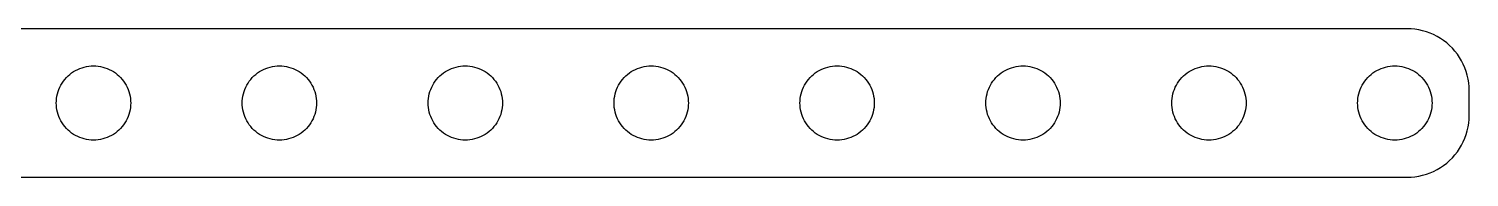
# Model space of a CAD drawing. Header units: metres. Extents: x -111 to 111, y -6 to 6.
# Drawn here: x -5.2 to 111, y -6 to 6 of the extents above; entities that cross this region are included whole.
import ezdxf

# ---------------------------------------------------------------- set-up
doc = ezdxf.new("R2010")
doc.units = ezdxf.units.M

msp = doc.modelspace()

# ---------------------------------------------------------------- linework, layer by layer
for p, q in [((106, 6), (-106, 6)), ((106.314, 5.99013), (106, 6)), ((106.627, 5.96057), (106.314, 5.99013)), ((106.937, 5.91144), (106.627, 5.96057)), ((107.243, 5.84291), (106.937, 5.91144)), ((107.545, 5.75528), (107.243, 5.84291)), ((107.841, 5.64888), (107.545, 5.75528)), ((108.129, 5.52414), (107.841, 5.64888)), ((108.409, 5.38153), (108.129, 5.52414)), ((108.679, 5.22163), (108.409, 5.38153)), ((108.939, 5.04509), (108.679, 5.22163)), ((109.187, 4.85257), (108.939, 5.04509)), ((109.423, 4.64484), (109.187, 4.85257)), ((109.645, 4.42273), (109.423, 4.64484)), ((109.853, 4.18712), (109.645, 4.42273)), ((110.045, 3.93892), (109.853, 4.18712)), ((110.222, 3.67914), (110.045, 3.93892)), ((110.382, 3.40877), (110.222, 3.67914)), ((-1.91226, 2.31154), (-1.76335, 2.42705)), ((-1.76335, 2.42705), (-1.60747, 2.53297)), ((-1.60747, 2.53297), (-1.44525, 2.62891)), ((-1.44525, 2.62891), (-1.27733, 2.71448)), ((-1.27733, 2.71448), (-1.10437, 2.78932)), ((-1.10437, 2.78932), (-0.927048, 2.85316)), ((-0.927048, 2.85316), (-0.746063, 2.90575)), ((-0.746063, 2.90575), (-0.562134, 2.94685)), ((-0.562134, 2.94685), (-0.375992, 2.97633)), ((-0.375992, 2.97633), (-0.18837, 2.99408)), ((-0.18837, 2.99408), (0, 3)), ((0, 3), (0.18837, 2.99408)), ((0.18837, 2.99408), (0.375992, 2.97633)), ((0.375992, 2.97633), (0.562134, 2.94685)), ((0.562134, 2.94685), (0.746063, 2.90575)), ((0.746063, 2.90575), (0.927048, 2.85316)), ((0.927048, 2.85316), (1.10437, 2.78932)), ((1.10437, 2.78932), (1.27733, 2.71448)), ((1.27733, 2.71448), (1.44525, 2.62891)), ((1.44525, 2.62891), (1.60747, 2.53297)), ((1.60747, 2.53297), (1.76335, 2.42705)), ((1.76335, 2.42705), (1.91226, 2.31154)), ((13.0877, 2.31154), (13.2366, 2.42705)), ((13.2366, 2.42705), (13.3925, 2.53297)), ((13.3925, 2.53297), (13.5547, 2.62891)), ((13.5547, 2.62891), (13.7227, 2.71448)), ((13.7227, 2.71448), (13.8956, 2.78932)), ((13.8956, 2.78932), (14.0729, 2.85316)), ((14.0729, 2.85316), (14.2539, 2.90575)), ((14.2539, 2.90575), (14.4379, 2.94685)), ((14.4379, 2.94685), (14.624, 2.97633)), ((14.624, 2.97633), (14.8116, 2.99408)), ((14.8116, 2.99408), (15, 3)), ((15, 3), (15.1884, 2.99408)), ((15.1884, 2.99408), (15.376, 2.97633)), ((15.376, 2.97633), (15.5621, 2.94685)), ((15.5621, 2.94685), (15.7461, 2.90575)), ((15.7461, 2.90575), (15.927, 2.85316)), ((15.927, 2.85316), (16.1044, 2.78932)), ((16.1044, 2.78932), (16.2773, 2.71448)), ((16.2773, 2.71448), (16.4453, 2.62891)), ((16.4453, 2.62891), (16.6075, 2.53297)), ((16.6075, 2.53297), (16.7634, 2.42705)), ((16.7634, 2.42705), (16.9123, 2.31154)), ((28.0877, 2.31154), (28.2366, 2.42705)), ((28.2366, 2.42705), (28.3925, 2.53297)), ((28.3925, 2.53297), (28.5547, 2.62891)), ((28.5547, 2.62891), (28.7227, 2.71448)), ((28.7227, 2.71448), (28.8956, 2.78932)), ((28.8956, 2.78932), (29.0729, 2.85316)), ((29.0729, 2.85316), (29.2539, 2.90575)), ((29.2539, 2.90575), (29.4379, 2.94685)), ((29.4379, 2.94685), (29.624, 2.97633)), ((29.624, 2.97633), (29.8116, 2.99408)), ((29.8116, 2.99408), (30, 3)), ((30, 3), (30.1884, 2.99408)), ((30.1884, 2.99408), (30.376, 2.97633)), ((30.376, 2.97633), (30.5621, 2.94685)), ((30.5621, 2.94685), (30.7461, 2.90575)), ((30.7461, 2.90575), (30.927, 2.85316)), ((30.927, 2.85316), (31.1044, 2.78932)), ((31.1044, 2.78932), (31.2773, 2.71448)), ((31.2773, 2.71448), (31.4453, 2.62891)), ((31.4453, 2.62891), (31.6075, 2.53297)), ((31.6075, 2.53297), (31.7634, 2.42705)), ((31.7634, 2.42705), (31.9123, 2.31154)), ((43.0877, 2.31154), (43.2366, 2.42705)), ((43.2366, 2.42705), (43.3925, 2.53297)), ((43.3925, 2.53297), (43.5547, 2.62891)), ((43.5547, 2.62891), (43.7227, 2.71448)), ((43.7227, 2.71448), (43.8956, 2.78932)), ((43.8956, 2.78932), (44.0729, 2.85316)), ((44.0729, 2.85316), (44.2539, 2.90575)), ((44.2539, 2.90575), (44.4379, 2.94685)), ((44.4379, 2.94685), (44.624, 2.97633)), ((44.624, 2.97633), (44.8116, 2.99408)), ((44.8116, 2.99408), (45, 3)), ((45, 3), (45.1884, 2.99408)), ((45.1884, 2.99408), (45.376, 2.97633)), ((45.376, 2.97633), (45.5621, 2.94685)), ((45.5621, 2.94685), (45.7461, 2.90575)), ((45.7461, 2.90575), (45.927, 2.85316)), ((45.927, 2.85316), (46.1044, 2.78932)), ((46.1044, 2.78932), (46.2773, 2.71448)), ((46.2773, 2.71448), (46.4453, 2.62891)), ((46.4453, 2.62891), (46.6075, 2.53297)), ((46.6075, 2.53297), (46.7634, 2.42705)), ((46.7634, 2.42705), (46.9123, 2.31154)), ((58.0877, 2.31154), (58.2366, 2.42705)), ((58.2366, 2.42705), (58.3925, 2.53297)), ((58.3925, 2.53297), (58.5547, 2.62891)), ((58.5547, 2.62891), (58.7227, 2.71448)), ((58.7227, 2.71448), (58.8956, 2.78932)), ((58.8956, 2.78932), (59.0729, 2.85316)), ((59.0729, 2.85316), (59.2539, 2.90575)), ((59.2539, 2.90575), (59.4379, 2.94685)), ((59.4379, 2.94685), (59.624, 2.97633)), ((59.624, 2.97633), (59.8116, 2.99408)), ((59.8116, 2.99408), (60, 3)), ((60, 3), (60.1884, 2.99408)), ((60.1884, 2.99408), (60.376, 2.97633)), ((60.376, 2.97633), (60.5621, 2.94685)), ((60.5621, 2.94685), (60.7461, 2.90575)), ((60.7461, 2.90575), (60.927, 2.85316)), ((60.927, 2.85316), (61.1044, 2.78932)), ((61.1044, 2.78932), (61.2773, 2.71448)), ((61.2773, 2.71448), (61.4453, 2.62891)), ((61.4453, 2.62891), (61.6075, 2.53297)), ((61.6075, 2.53297), (61.7634, 2.42705)), ((61.7634, 2.42705), (61.9123, 2.31154)), ((73.0877, 2.31154), (73.2366, 2.42705)), ((73.2366, 2.42705), (73.3925, 2.53297)), ((73.3925, 2.53297), (73.5547, 2.62891)), ((73.5547, 2.62891), (73.7227, 2.71448)), ((73.7227, 2.71448), (73.8956, 2.78932)), ((73.8956, 2.78932), (74.073, 2.85316)), ((74.073, 2.85316), (74.2539, 2.90575)), ((74.2539, 2.90575), (74.4379, 2.94685)), ((74.4379, 2.94685), (74.624, 2.97633)), ((74.624, 2.97633), (74.8116, 2.99408)), ((74.8116, 2.99408), (75, 3)), ((75, 3), (75.1884, 2.99408)), ((75.1884, 2.99408), (75.376, 2.97633)), ((75.376, 2.97633), (75.5621, 2.94685)), ((75.5621, 2.94685), (75.7461, 2.90575)), ((75.7461, 2.90575), (75.927, 2.85316)), ((75.927, 2.85316), (76.1044, 2.78932)), ((76.1044, 2.78932), (76.2773, 2.71448)), ((76.2773, 2.71448), (76.4453, 2.62891)), ((76.4453, 2.62891), (76.6075, 2.53297)), ((76.6075, 2.53297), (76.7634, 2.42705)), ((76.7634, 2.42705), (76.9123, 2.31154)), ((88.0877, 2.31154), (88.2366, 2.42705)), ((88.2366, 2.42705), (88.3925, 2.53297)), ((88.3925, 2.53297), (88.5547, 2.62891)), ((88.5547, 2.62891), (88.7227, 2.71448)), ((88.7227, 2.71448), (88.8956, 2.78932)), ((88.8956, 2.78932), (89.073, 2.85316)), ((89.073, 2.85316), (89.2539, 2.90575)), ((89.2539, 2.90575), (89.4379, 2.94685)), ((89.4379, 2.94685), (89.624, 2.97633)), ((89.624, 2.97633), (89.8116, 2.99408)), ((89.8116, 2.99408), (90, 3)), ((90, 3), (90.1884, 2.99408)), ((90.1884, 2.99408), (90.376, 2.97633)), ((90.376, 2.97633), (90.5621, 2.94685)), ((90.5621, 2.94685), (90.7461, 2.90575)), ((90.7461, 2.90575), (90.927, 2.85316)), ((90.927, 2.85316), (91.1044, 2.78932)), ((91.1044, 2.78932), (91.2773, 2.71448)), ((91.2773, 2.71448), (91.4453, 2.62891)), ((91.4453, 2.62891), (91.6075, 2.53297)), ((91.6075, 2.53297), (91.7634, 2.42705)), ((91.7634, 2.42705), (91.9123, 2.31154)), ((103.088, 2.31154), (103.237, 2.42705)), ((103.237, 2.42705), (103.393, 2.53297)), ((103.393, 2.53297), (103.555, 2.62891)), ((103.555, 2.62891), (103.723, 2.71448)), ((103.723, 2.71448), (103.896, 2.78932)), ((103.896, 2.78932), (104.073, 2.85316)), ((104.073, 2.85316), (104.254, 2.90575)), ((104.254, 2.90575), (104.438, 2.94685)), ((104.438, 2.94685), (104.624, 2.97633)), ((104.624, 2.97633), (104.812, 2.99408)), ((104.812, 2.99408), (105, 3)), ((105, 3), (105.188, 2.99408)), ((105.188, 2.99408), (105.376, 2.97633)), ((105.376, 2.97633), (105.562, 2.94685)), ((105.562, 2.94685), (105.746, 2.90575)), ((105.746, 2.90575), (105.927, 2.85316)), ((105.927, 2.85316), (106.104, 2.78932)), ((106.104, 2.78932), (106.277, 2.71448)), ((106.277, 2.71448), (106.445, 2.62891)), ((106.445, 2.62891), (106.607, 2.53297)), ((106.607, 2.53297), (106.763, 2.42705)), ((106.763, 2.42705), (106.912, 2.31154)), ((110.524, 3.12889), (110.382, 3.40877)), ((110.649, 2.84062), (110.524, 3.12889)), ((110.755, 2.54509), (110.649, 2.84062)), ((110.843, 2.24345), (110.755, 2.54509)), ((-2.78932, 1.10437), (-2.71448, 1.27733)), ((-2.71448, 1.27733), (-2.62891, 1.44525)), ((-2.62891, 1.44525), (-2.53297, 1.60747)), ((-2.53297, 1.60747), (-2.42705, 1.76335)), ((-2.42705, 1.76335), (-2.31154, 1.91226)), ((-2.31154, 1.91226), (-2.1869, 2.05363)), ((-2.1869, 2.05363), (-2.05363, 2.1869)), ((-2.05363, 2.1869), (-1.91226, 2.31154)), ((1.91226, 2.31154), (2.05363, 2.1869)), ((2.05363, 2.1869), (2.1869, 2.05363)), ((2.1869, 2.05363), (2.31154, 1.91226)), ((2.31154, 1.91226), (2.42705, 1.76335)), ((2.42705, 1.76335), (2.53297, 1.60747)), ((2.53297, 1.60747), (2.62891, 1.44525)), ((2.62891, 1.44525), (2.71448, 1.27733)), ((2.71448, 1.27733), (2.78932, 1.10437)), ((12.2107, 1.10437), (12.2855, 1.27733)), ((12.2855, 1.27733), (12.3711, 1.44525)), ((12.3711, 1.44525), (12.467, 1.60747)), ((12.467, 1.60747), (12.5729, 1.76335)), ((12.5729, 1.76335), (12.6884, 1.91226)), ((12.6884, 1.91226), (12.8131, 2.05363)), ((12.8131, 2.05363), (12.9464, 2.1869)), ((12.9464, 2.1869), (13.0877, 2.31154)), ((16.9123, 2.31154), (17.0536, 2.1869)), ((17.0536, 2.1869), (17.1869, 2.05363)), ((17.1869, 2.05363), (17.3115, 1.91226)), ((17.3115, 1.91226), (17.427, 1.76335)), ((17.427, 1.76335), (17.533, 1.60747)), ((17.533, 1.60747), (17.6289, 1.44525)), ((17.6289, 1.44525), (17.7145, 1.27733)), ((17.7145, 1.27733), (17.7893, 1.10437)), ((27.2107, 1.10437), (27.2855, 1.27733)), ((27.2855, 1.27733), (27.3711, 1.44525)), ((27.3711, 1.44525), (27.467, 1.60747)), ((27.467, 1.60747), (27.5729, 1.76335)), ((27.5729, 1.76335), (27.6884, 1.91226)), ((27.6884, 1.91226), (27.8131, 2.05363)), ((27.8131, 2.05363), (27.9464, 2.1869)), ((27.9464, 2.1869), (28.0877, 2.31154)), ((31.9123, 2.31154), (32.0536, 2.1869)), ((32.0536, 2.1869), (32.1869, 2.05363)), ((32.1869, 2.05363), (32.3115, 1.91226)), ((32.3115, 1.91226), (32.427, 1.76335)), ((32.427, 1.76335), (32.533, 1.60747)), ((32.533, 1.60747), (32.6289, 1.44525)), ((32.6289, 1.44525), (32.7145, 1.27733)), ((32.7145, 1.27733), (32.7893, 1.10437)), ((42.2107, 1.10437), (42.2855, 1.27733)), ((42.2855, 1.27733), (42.3711, 1.44525)), ((42.3711, 1.44525), (42.467, 1.60747)), ((42.467, 1.60747), (42.5729, 1.76335)), ((42.5729, 1.76335), (42.6885, 1.91226)), ((42.6885, 1.91226), (42.8131, 2.05363)), ((42.8131, 2.05363), (42.9464, 2.1869)), ((42.9464, 2.1869), (43.0877, 2.31154)), ((46.9123, 2.31154), (47.0536, 2.1869)), ((47.0536, 2.1869), (47.1869, 2.05363)), ((47.1869, 2.05363), (47.3115, 1.91226)), ((47.3115, 1.91226), (47.427, 1.76335)), ((47.427, 1.76335), (47.533, 1.60747)), ((47.533, 1.60747), (47.6289, 1.44525)), ((47.6289, 1.44525), (47.7145, 1.27733)), ((47.7145, 1.27733), (47.7893, 1.10437)), ((57.2107, 1.10437), (57.2855, 1.27733)), ((57.2855, 1.27733), (57.3711, 1.44525)), ((57.3711, 1.44525), (57.467, 1.60747)), ((57.467, 1.60747), (57.5729, 1.76335)), ((57.5729, 1.76335), (57.6885, 1.91226)), ((57.6885, 1.91226), (57.8131, 2.05363)), ((57.8131, 2.05363), (57.9464, 2.1869)), ((57.9464, 2.1869), (58.0877, 2.31154)), ((61.9123, 2.31154), (62.0536, 2.1869)), ((62.0536, 2.1869), (62.1869, 2.05363)), ((62.1869, 2.05363), (62.3115, 1.91226)), ((62.3115, 1.91226), (62.427, 1.76335)), ((62.427, 1.76335), (62.533, 1.60747)), ((62.533, 1.60747), (62.6289, 1.44525)), ((62.6289, 1.44525), (62.7145, 1.27733)), ((62.7145, 1.27733), (62.7893, 1.10437)), ((72.2107, 1.10437), (72.2855, 1.27733)), ((72.2855, 1.27733), (72.3711, 1.44525)), ((72.3711, 1.44525), (72.467, 1.60747)), ((72.467, 1.60747), (72.573, 1.76335)), ((72.573, 1.76335), (72.6885, 1.91226)), ((72.6885, 1.91226), (72.8131, 2.05363)), ((72.8131, 2.05363), (72.9464, 2.1869)), ((72.9464, 2.1869), (73.0877, 2.31154)), ((76.9123, 2.31154), (77.0536, 2.1869)), ((77.0536, 2.1869), (77.1869, 2.05363)), ((77.1869, 2.05363), (77.3115, 1.91226)), ((77.3115, 1.91226), (77.427, 1.76335)), ((77.427, 1.76335), (77.533, 1.60747)), ((77.533, 1.60747), (77.6289, 1.44525)), ((77.6289, 1.44525), (77.7145, 1.27733)), ((77.7145, 1.27733), (77.7893, 1.10437)), ((87.2107, 1.10437), (87.2855, 1.27733)), ((87.2855, 1.27733), (87.3711, 1.44525)), ((87.3711, 1.44525), (87.467, 1.60747)), ((87.467, 1.60747), (87.573, 1.76335)), ((87.573, 1.76335), (87.6885, 1.91226)), ((87.6885, 1.91226), (87.8131, 2.05363)), ((87.8131, 2.05363), (87.9464, 2.1869)), ((87.9464, 2.1869), (88.0877, 2.31154)), ((91.9123, 2.31154), (92.0536, 2.1869)), ((92.0536, 2.1869), (92.1869, 2.05363)), ((92.1869, 2.05363), (92.3115, 1.91226)), ((92.3115, 1.91226), (92.427, 1.76335)), ((92.427, 1.76335), (92.533, 1.60747)), ((92.533, 1.60747), (92.6289, 1.44525)), ((92.6289, 1.44525), (92.7145, 1.27733)), ((92.7145, 1.27733), (92.7893, 1.10437)), ((102.211, 1.10437), (102.286, 1.27733)), ((102.286, 1.27733), (102.371, 1.44525)), ((102.371, 1.44525), (102.467, 1.60747)), ((102.467, 1.60747), (102.573, 1.76335)), ((102.573, 1.76335), (102.688, 1.91226)), ((102.688, 1.91226), (102.813, 2.05363)), ((102.813, 2.05363), (102.946, 2.1869)), ((102.946, 2.1869), (103.088, 2.31154)), ((106.912, 2.31154), (107.054, 2.1869)), ((107.054, 2.1869), (107.187, 2.05363)), ((107.187, 2.05363), (107.312, 1.91226)), ((107.312, 1.91226), (107.427, 1.76335)), ((107.427, 1.76335), (107.533, 1.60747)), ((107.533, 1.60747), (107.629, 1.44525)), ((107.629, 1.44525), (107.714, 1.27733)), ((107.714, 1.27733), (107.789, 1.10437)), ((110.911, 1.9369), (110.843, 2.24345)), ((110.961, 1.62666), (110.911, 1.9369)), ((110.99, 1.31395), (110.961, 1.62666)), ((111, 1), (110.99, 1.31395)), ((-3, 0), (-2.99408, 0.18837)), ((-2.99408, -0.18837), (-3, 0)), ((-2.99408, 0.18837), (-2.97633, 0.375992)), ((-2.97633, 0.375992), (-2.94685, 0.562134)), ((-2.94685, 0.562134), (-2.90575, 0.746063)), ((-2.90575, 0.746063), (-2.85316, 0.927048)), ((-2.85316, 0.927048), (-2.78932, 1.10437)), ((2.78932, 1.10437), (2.85316, 0.927048)), ((2.85316, 0.927048), (2.90575, 0.746063)), ((2.90575, 0.746063), (2.94685, 0.562134)), ((2.94685, 0.562134), (2.97633, 0.375992)), ((2.97633, 0.375992), (2.99408, 0.18837)), ((2.99408, 0.18837), (3, 0)), ((3, 0), (2.99408, -0.18837)), ((12, 0), (12.0059, 0.18837)), ((12.0059, -0.18837), (12, 0)), ((12.0059, 0.18837), (12.0237, 0.375992)), ((12.0237, 0.375992), (12.0531, 0.562134)), ((12.0531, 0.562134), (12.0942, 0.746063)), ((12.0942, 0.746063), (12.1468, 0.927048)), ((12.1468, 0.927048), (12.2107, 1.10437)), ((17.7893, 1.10437), (17.8532, 0.927048)), ((17.8532, 0.927048), (17.9057, 0.746063)), ((17.9057, 0.746063), (17.9469, 0.562134)), ((17.9469, 0.562134), (17.9763, 0.375992)), ((17.9763, 0.375992), (17.9941, 0.18837)), ((17.9941, 0.18837), (18, 0)), ((18, 0), (17.9941, -0.18837)), ((27, 0), (27.0059, 0.18837)), ((27.0059, -0.18837), (27, 0)), ((27.0059, 0.18837), (27.0237, 0.375992)), ((27.0237, 0.375992), (27.0531, 0.562134)), ((27.0531, 0.562134), (27.0942, 0.746063)), ((27.0942, 0.746063), (27.1468, 0.927048)), ((27.1468, 0.927048), (27.2107, 1.10437)), ((32.7893, 1.10437), (32.8532, 0.927048)), ((32.8532, 0.927048), (32.9057, 0.746063)), ((32.9057, 0.746063), (32.9469, 0.562134)), ((32.9469, 0.562134), (32.9763, 0.375992)), ((32.9763, 0.375992), (32.9941, 0.18837)), ((32.9941, 0.18837), (33, 0)), ((33, 0), (32.9941, -0.18837)), ((42, 0), (42.0059, 0.18837)), ((42.0059, -0.18837), (42, 0)), ((42.0059, 0.18837), (42.0237, 0.375992)), ((42.0237, 0.375992), (42.0531, 0.562134)), ((42.0531, 0.562134), (42.0942, 0.746063)), ((42.0942, 0.746063), (42.1468, 0.927048)), ((42.1468, 0.927048), (42.2107, 1.10437)), ((47.7893, 1.10437), (47.8532, 0.927048)), ((47.8532, 0.927048), (47.9057, 0.746063)), ((47.9057, 0.746063), (47.9469, 0.562134)), ((47.9469, 0.562134), (47.9763, 0.375992)), ((47.9763, 0.375992), (47.9941, 0.18837)), ((47.9941, 0.18837), (48, 0)), ((48, 0), (47.9941, -0.18837)), ((57, 0), (57.0059, 0.18837)), ((57.0059, -0.18837), (57, 0)), ((57.0059, 0.18837), (57.0237, 0.375992)), ((57.0237, 0.375992), (57.0531, 0.562134)), ((57.0531, 0.562134), (57.0942, 0.746063)), ((57.0942, 0.746063), (57.1468, 0.927048)), ((57.1468, 0.927048), (57.2107, 1.10437)), ((62.7893, 1.10437), (62.8532, 0.927048)), ((62.8532, 0.927048), (62.9057, 0.746063)), ((62.9057, 0.746063), (62.9469, 0.562134)), ((62.9469, 0.562134), (62.9763, 0.375992)), ((62.9763, 0.375992), (62.9941, 0.18837)), ((62.9941, 0.18837), (63, 0)), ((63, 0), (62.9941, -0.18837)), ((72, 0), (72.0059, 0.18837)), ((72.0059, -0.18837), (72, 0)), ((72.0059, 0.18837), (72.0237, 0.375992)), ((72.0237, 0.375992), (72.0531, 0.562134)), ((72.0531, 0.562134), (72.0943, 0.746063)), ((72.0943, 0.746063), (72.1468, 0.927048)), ((72.1468, 0.927048), (72.2107, 1.10437)), ((77.7893, 1.10437), (77.8532, 0.927048)), ((77.8532, 0.927048), (77.9057, 0.746063)), ((77.9057, 0.746063), (77.9469, 0.562134)), ((77.9469, 0.562134), (77.9763, 0.375992)), ((77.9763, 0.375992), (77.9941, 0.18837)), ((77.9941, 0.18837), (78, 0)), ((78, 0), (77.9941, -0.18837)), ((87, 0), (87.0059, 0.18837)), ((87.0059, -0.18837), (87, 0)), ((87.0059, 0.18837), (87.0237, 0.375992)), ((87.0237, 0.375992), (87.0531, 0.562134)), ((87.0531, 0.562134), (87.0943, 0.746063)), ((87.0943, 0.746063), (87.1468, 0.927048)), ((87.1468, 0.927048), (87.2107, 1.10437)), ((92.7893, 1.10437), (92.8532, 0.927048)), ((92.8532, 0.927048), (92.9057, 0.746063)), ((92.9057, 0.746063), (92.9469, 0.562134)), ((92.9469, 0.562134), (92.9763, 0.375992)), ((92.9763, 0.375992), (92.9941, 0.18837)), ((92.9941, 0.18837), (93, 0)), ((93, 0), (92.9941, -0.18837)), ((102, 0), (102.006, 0.18837)), ((102.006, -0.18837), (102, 0)), ((102.006, 0.18837), (102.024, 0.375992)), ((102.024, 0.375992), (102.053, 0.562134)), ((102.053, 0.562134), (102.094, 0.746063)), ((102.094, 0.746063), (102.147, 0.927048)), ((102.147, 0.927048), (102.211, 1.10437)), ((107.789, 1.10437), (107.853, 0.927048)), ((107.853, 0.927048), (107.906, 0.746063)), ((107.906, 0.746063), (107.947, 0.562134)), ((107.947, 0.562134), (107.976, 0.375992)), ((107.976, 0.375992), (107.994, 0.18837)), ((107.994, 0.18837), (108, 0)), ((108, 0), (107.994, -0.18837)), ((111, -1), (111, 1)), ((-2.97633, -0.375992), (-2.99408, -0.18837)), ((-2.94685, -0.562134), (-2.97633, -0.375992)), ((-2.90575, -0.746063), (-2.94685, -0.562134)), ((-2.85316, -0.927048), (-2.90575, -0.746063)), ((-2.78932, -1.10437), (-2.85316, -0.927048)), ((-2.71448, -1.27733), (-2.78932, -1.10437)), ((2.78932, -1.10437), (2.71448, -1.27733)), ((2.85316, -0.927048), (2.78932, -1.10437)), ((2.90575, -0.746063), (2.85316, -0.927048)), ((2.94685, -0.562134), (2.90575, -0.746063)), ((2.97633, -0.375992), (2.94685, -0.562134)), ((2.99408, -0.18837), (2.97633, -0.375992)), ((12.0237, -0.375992), (12.0059, -0.18837)), ((12.0531, -0.562134), (12.0237, -0.375992)), ((12.0942, -0.746063), (12.0531, -0.562134)), ((12.1468, -0.927048), (12.0942, -0.746063)), ((12.2107, -1.10437), (12.1468, -0.927048)), ((12.2855, -1.27733), (12.2107, -1.10437)), ((17.7893, -1.10437), (17.7145, -1.27733)), ((17.8532, -0.927048), (17.7893, -1.10437)), ((17.9057, -0.746063), (17.8532, -0.927048)), ((17.9469, -0.562134), (17.9057, -0.746063)), ((17.9763, -0.375992), (17.9469, -0.562134)), ((17.9941, -0.18837), (17.9763, -0.375992)), ((27.0237, -0.375992), (27.0059, -0.18837)), ((27.0531, -0.562134), (27.0237, -0.375992)), ((27.0942, -0.746063), (27.0531, -0.562134)), ((27.1468, -0.927048), (27.0942, -0.746063)), ((27.2107, -1.10437), (27.1468, -0.927048)), ((27.2855, -1.27733), (27.2107, -1.10437)), ((32.7893, -1.10437), (32.7145, -1.27733)), ((32.8532, -0.927048), (32.7893, -1.10437)), ((32.9057, -0.746063), (32.8532, -0.927048)), ((32.9469, -0.562134), (32.9057, -0.746063)), ((32.9763, -0.375992), (32.9469, -0.562134)), ((32.9941, -0.18837), (32.9763, -0.375992)), ((42.0237, -0.375992), (42.0059, -0.18837)), ((42.0531, -0.562134), (42.0237, -0.375992)), ((42.0942, -0.746063), (42.0531, -0.562134)), ((42.1468, -0.927048), (42.0942, -0.746063)), ((42.2107, -1.10437), (42.1468, -0.927048)), ((42.2855, -1.27733), (42.2107, -1.10437)), ((47.7893, -1.10437), (47.7145, -1.27733)), ((47.8532, -0.927048), (47.7893, -1.10437)), ((47.9057, -0.746063), (47.8532, -0.927048)), ((47.9469, -0.562134), (47.9057, -0.746063)), ((47.9763, -0.375992), (47.9469, -0.562134)), ((47.9941, -0.18837), (47.9763, -0.375992)), ((57.0237, -0.375992), (57.0059, -0.18837)), ((57.0531, -0.562134), (57.0237, -0.375992)), ((57.0942, -0.746063), (57.0531, -0.562134)), ((57.1468, -0.927048), (57.0942, -0.746063)), ((57.2107, -1.10437), (57.1468, -0.927048)), ((57.2855, -1.27733), (57.2107, -1.10437)), ((62.7893, -1.10437), (62.7145, -1.27733)), ((62.8532, -0.927048), (62.7893, -1.10437)), ((62.9057, -0.746063), (62.8532, -0.927048)), ((62.9469, -0.562134), (62.9057, -0.746063)), ((62.9763, -0.375992), (62.9469, -0.562134)), ((62.9941, -0.18837), (62.9763, -0.375992)), ((72.0237, -0.375992), (72.0059, -0.18837)), ((72.0531, -0.562134), (72.0237, -0.375992)), ((72.0943, -0.746063), (72.0531, -0.562134)), ((72.1468, -0.927048), (72.0943, -0.746063)), ((72.2107, -1.10437), (72.1468, -0.927048)), ((72.2855, -1.27733), (72.2107, -1.10437)), ((77.7893, -1.10437), (77.7145, -1.27733)), ((77.8532, -0.927048), (77.7893, -1.10437)), ((77.9057, -0.746063), (77.8532, -0.927048)), ((77.9469, -0.562134), (77.9057, -0.746063)), ((77.9763, -0.375992), (77.9469, -0.562134)), ((77.9941, -0.18837), (77.9763, -0.375992)), ((87.0237, -0.375992), (87.0059, -0.18837)), ((87.0531, -0.562134), (87.0237, -0.375992)), ((87.0943, -0.746063), (87.0531, -0.562134)), ((87.1468, -0.927048), (87.0943, -0.746063)), ((87.2107, -1.10437), (87.1468, -0.927048)), ((87.2855, -1.27733), (87.2107, -1.10437)), ((92.7893, -1.10437), (92.7145, -1.27733)), ((92.8532, -0.927048), (92.7893, -1.10437)), ((92.9057, -0.746063), (92.8532, -0.927048)), ((92.9469, -0.562134), (92.9057, -0.746063)), ((92.9763, -0.375992), (92.9469, -0.562134)), ((92.9941, -0.18837), (92.9763, -0.375992)), ((102.024, -0.375992), (102.006, -0.18837)), ((102.053, -0.562134), (102.024, -0.375992)), ((102.094, -0.746063), (102.053, -0.562134)), ((102.147, -0.927048), (102.094, -0.746063)), ((102.211, -1.10437), (102.147, -0.927048)), ((102.286, -1.27733), (102.211, -1.10437)), ((107.789, -1.10437), (107.714, -1.27733)), ((107.853, -0.927048), (107.789, -1.10437)), ((107.906, -0.746063), (107.853, -0.927048)), ((107.947, -0.562134), (107.906, -0.746063)), ((107.976, -0.375992), (107.947, -0.562134)), ((107.994, -0.18837), (107.976, -0.375992)), ((110.99, -1.31395), (111, -1)), ((-2.62891, -1.44525), (-2.71448, -1.27733)), ((-2.53297, -1.60747), (-2.62891, -1.44525)), ((-2.42705, -1.76335), (-2.53297, -1.60747)), ((-2.31154, -1.91226), (-2.42705, -1.76335)), ((-2.1869, -2.05363), (-2.31154, -1.91226)), ((-2.05363, -2.1869), (-2.1869, -2.05363)), ((-1.91226, -2.31154), (-2.05363, -2.1869)), ((-1.76335, -2.42705), (-1.91226, -2.31154)), ((1.91226, -2.31154), (1.76335, -2.42705)), ((2.05363, -2.1869), (1.91226, -2.31154)), ((2.1869, -2.05363), (2.05363, -2.1869)), ((2.31154, -1.91226), (2.1869, -2.05363)), ((2.42705, -1.76335), (2.31154, -1.91226)), ((2.53297, -1.60747), (2.42705, -1.76335)), ((2.62891, -1.44525), (2.53297, -1.60747)), ((2.71448, -1.27733), (2.62891, -1.44525)), ((12.3711, -1.44525), (12.2855, -1.27733)), ((12.467, -1.60747), (12.3711, -1.44525)), ((12.5729, -1.76335), (12.467, -1.60747)), ((12.6884, -1.91226), (12.5729, -1.76335)), ((12.8131, -2.05363), (12.6884, -1.91226)), ((12.9464, -2.1869), (12.8131, -2.05363)), ((13.0877, -2.31154), (12.9464, -2.1869)), ((13.2366, -2.42705), (13.0877, -2.31154)), ((16.9123, -2.31154), (16.7634, -2.42705)), ((17.0536, -2.1869), (16.9123, -2.31154)), ((17.1869, -2.05363), (17.0536, -2.1869)), ((17.3115, -1.91226), (17.1869, -2.05363)), ((17.427, -1.76335), (17.3115, -1.91226)), ((17.533, -1.60747), (17.427, -1.76335)), ((17.6289, -1.44525), (17.533, -1.60747)), ((17.7145, -1.27733), (17.6289, -1.44525)), ((27.3711, -1.44525), (27.2855, -1.27733)), ((27.467, -1.60747), (27.3711, -1.44525)), ((27.5729, -1.76335), (27.467, -1.60747)), ((27.6884, -1.91226), (27.5729, -1.76335)), ((27.8131, -2.05363), (27.6884, -1.91226)), ((27.9464, -2.1869), (27.8131, -2.05363)), ((28.0877, -2.31154), (27.9464, -2.1869)), ((28.2366, -2.42705), (28.0877, -2.31154)), ((31.9123, -2.31154), (31.7634, -2.42705)), ((32.0536, -2.1869), (31.9123, -2.31154)), ((32.1869, -2.05363), (32.0536, -2.1869)), ((32.3115, -1.91226), (32.1869, -2.05363)), ((32.427, -1.76335), (32.3115, -1.91226)), ((32.533, -1.60747), (32.427, -1.76335)), ((32.6289, -1.44525), (32.533, -1.60747)), ((32.7145, -1.27733), (32.6289, -1.44525)), ((42.3711, -1.44525), (42.2855, -1.27733)), ((42.467, -1.60747), (42.3711, -1.44525)), ((42.5729, -1.76335), (42.467, -1.60747)), ((42.6885, -1.91226), (42.5729, -1.76335)), ((42.8131, -2.05363), (42.6885, -1.91226)), ((42.9464, -2.1869), (42.8131, -2.05363)), ((43.0877, -2.31154), (42.9464, -2.1869)), ((43.2366, -2.42705), (43.0877, -2.31154)), ((46.9123, -2.31154), (46.7634, -2.42705)), ((47.0536, -2.1869), (46.9123, -2.31154)), ((47.1869, -2.05363), (47.0536, -2.1869)), ((47.3115, -1.91226), (47.1869, -2.05363)), ((47.427, -1.76335), (47.3115, -1.91226)), ((47.533, -1.60747), (47.427, -1.76335)), ((47.6289, -1.44525), (47.533, -1.60747)), ((47.7145, -1.27733), (47.6289, -1.44525)), ((57.3711, -1.44525), (57.2855, -1.27733)), ((57.467, -1.60747), (57.3711, -1.44525)), ((57.5729, -1.76335), (57.467, -1.60747)), ((57.6885, -1.91226), (57.5729, -1.76335)), ((57.8131, -2.05363), (57.6885, -1.91226)), ((57.9464, -2.1869), (57.8131, -2.05363)), ((58.0877, -2.31154), (57.9464, -2.1869)), ((58.2366, -2.42705), (58.0877, -2.31154)), ((61.9123, -2.31154), (61.7634, -2.42705)), ((62.0536, -2.1869), (61.9123, -2.31154)), ((62.1869, -2.05363), (62.0536, -2.1869)), ((62.3115, -1.91226), (62.1869, -2.05363)), ((62.427, -1.76335), (62.3115, -1.91226)), ((62.533, -1.60747), (62.427, -1.76335)), ((62.6289, -1.44525), (62.533, -1.60747)), ((62.7145, -1.27733), (62.6289, -1.44525)), ((72.3711, -1.44525), (72.2855, -1.27733)), ((72.467, -1.60747), (72.3711, -1.44525)), ((72.573, -1.76335), (72.467, -1.60747)), ((72.6885, -1.91226), (72.573, -1.76335)), ((72.8131, -2.05363), (72.6885, -1.91226)), ((72.9464, -2.1869), (72.8131, -2.05363)), ((73.0877, -2.31154), (72.9464, -2.1869)), ((73.2366, -2.42705), (73.0877, -2.31154)), ((76.9123, -2.31154), (76.7634, -2.42705)), ((77.0536, -2.1869), (76.9123, -2.31154)), ((77.1869, -2.05363), (77.0536, -2.1869)), ((77.3115, -1.91226), (77.1869, -2.05363)), ((77.427, -1.76335), (77.3115, -1.91226)), ((77.533, -1.60747), (77.427, -1.76335)), ((77.6289, -1.44525), (77.533, -1.60747)), ((77.7145, -1.27733), (77.6289, -1.44525)), ((87.3711, -1.44525), (87.2855, -1.27733)), ((87.467, -1.60747), (87.3711, -1.44525)), ((87.573, -1.76335), (87.467, -1.60747)), ((87.6885, -1.91226), (87.573, -1.76335)), ((87.8131, -2.05363), (87.6885, -1.91226)), ((87.9464, -2.1869), (87.8131, -2.05363)), ((88.0877, -2.31154), (87.9464, -2.1869)), ((88.2366, -2.42705), (88.0877, -2.31154)), ((91.9123, -2.31154), (91.7634, -2.42705)), ((92.0536, -2.1869), (91.9123, -2.31154)), ((92.1869, -2.05363), (92.0536, -2.1869)), ((92.3115, -1.91226), (92.1869, -2.05363)), ((92.427, -1.76335), (92.3115, -1.91226)), ((92.533, -1.60747), (92.427, -1.76335)), ((92.6289, -1.44525), (92.533, -1.60747)), ((92.7145, -1.27733), (92.6289, -1.44525)), ((102.371, -1.44525), (102.286, -1.27733)), ((102.467, -1.60747), (102.371, -1.44525)), ((102.573, -1.76335), (102.467, -1.60747)), ((102.688, -1.91226), (102.573, -1.76335)), ((102.813, -2.05363), (102.688, -1.91226)), ((102.946, -2.1869), (102.813, -2.05363)), ((103.088, -2.31154), (102.946, -2.1869)), ((103.237, -2.42705), (103.088, -2.31154)), ((106.912, -2.31154), (106.763, -2.42705)), ((107.054, -2.1869), (106.912, -2.31154)), ((107.187, -2.05363), (107.054, -2.1869)), ((107.312, -1.91226), (107.187, -2.05363)), ((107.427, -1.76335), (107.312, -1.91226)), ((107.533, -1.60747), (107.427, -1.76335)), ((107.629, -1.44525), (107.533, -1.60747)), ((107.714, -1.27733), (107.629, -1.44525)), ((110.755, -2.54509), (110.843, -2.24345)), ((110.843, -2.24345), (110.911, -1.9369)), ((110.911, -1.9369), (110.961, -1.62666)), ((110.961, -1.62666), (110.99, -1.31395)), ((-1.60747, -2.53297), (-1.76335, -2.42705)), ((-1.44525, -2.62891), (-1.60747, -2.53297)), ((-1.27733, -2.71448), (-1.44525, -2.62891)), ((-1.10437, -2.78932), (-1.27733, -2.71448)), ((-0.927048, -2.85316), (-1.10437, -2.78932)), ((-0.746063, -2.90575), (-0.927048, -2.85316)), ((-0.562134, -2.94685), (-0.746063, -2.90575)), ((-0.375992, -2.97633), (-0.562134, -2.94685)), ((-0.18837, -2.99408), (-0.375992, -2.97633)), ((0, -3), (-0.18837, -2.99408)), ((0.18837, -2.99408), (0, -3)), ((0.375992, -2.97633), (0.18837, -2.99408)), ((0.562134, -2.94685), (0.375992, -2.97633)), ((0.746063, -2.90575), (0.562134, -2.94685)), ((0.927048, -2.85316), (0.746063, -2.90575)), ((1.10437, -2.78932), (0.927048, -2.85316)), ((1.27733, -2.71448), (1.10437, -2.78932)), ((1.44525, -2.62891), (1.27733, -2.71448)), ((1.60747, -2.53297), (1.44525, -2.62891)), ((1.76335, -2.42705), (1.60747, -2.53297)), ((13.3925, -2.53297), (13.2366, -2.42705)), ((13.5547, -2.62891), (13.3925, -2.53297)), ((13.7227, -2.71448), (13.5547, -2.62891)), ((13.8956, -2.78932), (13.7227, -2.71448)), ((14.0729, -2.85316), (13.8956, -2.78932)), ((14.2539, -2.90575), (14.0729, -2.85316)), ((14.4379, -2.94685), (14.2539, -2.90575)), ((14.624, -2.97633), (14.4379, -2.94685)), ((14.8116, -2.99408), (14.624, -2.97633)), ((15, -3), (14.8116, -2.99408)), ((15.1884, -2.99408), (15, -3)), ((15.376, -2.97633), (15.1884, -2.99408)), ((15.5621, -2.94685), (15.376, -2.97633)), ((15.7461, -2.90575), (15.5621, -2.94685)), ((15.927, -2.85316), (15.7461, -2.90575)), ((16.1044, -2.78932), (15.927, -2.85316)), ((16.2773, -2.71448), (16.1044, -2.78932)), ((16.4453, -2.62891), (16.2773, -2.71448)), ((16.6075, -2.53297), (16.4453, -2.62891)), ((16.7634, -2.42705), (16.6075, -2.53297)), ((28.3925, -2.53297), (28.2366, -2.42705)), ((28.5547, -2.62891), (28.3925, -2.53297)), ((28.7227, -2.71448), (28.5547, -2.62891)), ((28.8956, -2.78932), (28.7227, -2.71448)), ((29.0729, -2.85316), (28.8956, -2.78932)), ((29.2539, -2.90575), (29.0729, -2.85316)), ((29.4379, -2.94685), (29.2539, -2.90575)), ((29.624, -2.97633), (29.4379, -2.94685)), ((29.8116, -2.99408), (29.624, -2.97633)), ((30, -3), (29.8116, -2.99408)), ((30.1884, -2.99408), (30, -3)), ((30.376, -2.97633), (30.1884, -2.99408)), ((30.5621, -2.94685), (30.376, -2.97633)), ((30.7461, -2.90575), (30.5621, -2.94685)), ((30.927, -2.85316), (30.7461, -2.90575)), ((31.1044, -2.78932), (30.927, -2.85316)), ((31.2773, -2.71448), (31.1044, -2.78932)), ((31.4453, -2.62891), (31.2773, -2.71448)), ((31.6075, -2.53297), (31.4453, -2.62891)), ((31.7634, -2.42705), (31.6075, -2.53297)), ((43.3925, -2.53297), (43.2366, -2.42705)), ((43.5547, -2.62891), (43.3925, -2.53297)), ((43.7227, -2.71448), (43.5547, -2.62891)), ((43.8956, -2.78932), (43.7227, -2.71448)), ((44.0729, -2.85316), (43.8956, -2.78932)), ((44.2539, -2.90575), (44.0729, -2.85316)), ((44.4379, -2.94685), (44.2539, -2.90575)), ((44.624, -2.97633), (44.4379, -2.94685)), ((44.8116, -2.99408), (44.624, -2.97633)), ((45, -3), (44.8116, -2.99408)), ((45.1884, -2.99408), (45, -3)), ((45.376, -2.97633), (45.1884, -2.99408)), ((45.5621, -2.94685), (45.376, -2.97633)), ((45.7461, -2.90575), (45.5621, -2.94685)), ((45.927, -2.85316), (45.7461, -2.90575)), ((46.1044, -2.78932), (45.927, -2.85316)), ((46.2773, -2.71448), (46.1044, -2.78932)), ((46.4453, -2.62891), (46.2773, -2.71448)), ((46.6075, -2.53297), (46.4453, -2.62891)), ((46.7634, -2.42705), (46.6075, -2.53297)), ((58.3925, -2.53297), (58.2366, -2.42705)), ((58.5547, -2.62891), (58.3925, -2.53297)), ((58.7227, -2.71448), (58.5547, -2.62891)), ((58.8956, -2.78932), (58.7227, -2.71448)), ((59.0729, -2.85316), (58.8956, -2.78932)), ((59.2539, -2.90575), (59.0729, -2.85316)), ((59.4379, -2.94685), (59.2539, -2.90575)), ((59.624, -2.97633), (59.4379, -2.94685)), ((59.8116, -2.99408), (59.624, -2.97633)), ((60, -3), (59.8116, -2.99408)), ((60.1884, -2.99408), (60, -3)), ((60.376, -2.97633), (60.1884, -2.99408)), ((60.5621, -2.94685), (60.376, -2.97633)), ((60.7461, -2.90575), (60.5621, -2.94685)), ((60.927, -2.85316), (60.7461, -2.90575)), ((61.1044, -2.78932), (60.927, -2.85316)), ((61.2773, -2.71448), (61.1044, -2.78932)), ((61.4453, -2.62891), (61.2773, -2.71448)), ((61.6075, -2.53297), (61.4453, -2.62891)), ((61.7634, -2.42705), (61.6075, -2.53297)), ((73.3925, -2.53297), (73.2366, -2.42705)), ((73.5547, -2.62891), (73.3925, -2.53297)), ((73.7227, -2.71448), (73.5547, -2.62891)), ((73.8956, -2.78932), (73.7227, -2.71448)), ((74.073, -2.85316), (73.8956, -2.78932)), ((74.2539, -2.90575), (74.073, -2.85316)), ((74.4379, -2.94685), (74.2539, -2.90575)), ((74.624, -2.97633), (74.4379, -2.94685)), ((74.8116, -2.99408), (74.624, -2.97633)), ((75, -3), (74.8116, -2.99408)), ((75.1884, -2.99408), (75, -3)), ((75.376, -2.97633), (75.1884, -2.99408)), ((75.5621, -2.94685), (75.376, -2.97633)), ((75.7461, -2.90575), (75.5621, -2.94685)), ((75.927, -2.85316), (75.7461, -2.90575)), ((76.1044, -2.78932), (75.927, -2.85316)), ((76.2773, -2.71448), (76.1044, -2.78932)), ((76.4453, -2.62891), (76.2773, -2.71448)), ((76.6075, -2.53297), (76.4453, -2.62891)), ((76.7634, -2.42705), (76.6075, -2.53297)), ((88.3925, -2.53297), (88.2366, -2.42705)), ((88.5547, -2.62891), (88.3925, -2.53297)), ((88.7227, -2.71448), (88.5547, -2.62891)), ((88.8956, -2.78932), (88.7227, -2.71448)), ((89.073, -2.85316), (88.8956, -2.78932)), ((89.2539, -2.90575), (89.073, -2.85316)), ((89.4379, -2.94685), (89.2539, -2.90575)), ((89.624, -2.97633), (89.4379, -2.94685)), ((89.8116, -2.99408), (89.624, -2.97633)), ((90, -3), (89.8116, -2.99408)), ((90.1884, -2.99408), (90, -3)), ((90.376, -2.97633), (90.1884, -2.99408)), ((90.5621, -2.94685), (90.376, -2.97633)), ((90.7461, -2.90575), (90.5621, -2.94685)), ((90.927, -2.85316), (90.7461, -2.90575)), ((91.1044, -2.78932), (90.927, -2.85316)), ((91.2773, -2.71448), (91.1044, -2.78932)), ((91.4453, -2.62891), (91.2773, -2.71448)), ((91.6075, -2.53297), (91.4453, -2.62891)), ((91.7634, -2.42705), (91.6075, -2.53297)), ((103.393, -2.53297), (103.237, -2.42705)), ((103.555, -2.62891), (103.393, -2.53297)), ((103.723, -2.71448), (103.555, -2.62891)), ((103.896, -2.78932), (103.723, -2.71448)), ((104.073, -2.85316), (103.896, -2.78932)), ((104.254, -2.90575), (104.073, -2.85316)), ((104.438, -2.94685), (104.254, -2.90575)), ((104.624, -2.97633), (104.438, -2.94685)), ((104.812, -2.99408), (104.624, -2.97633)), ((105, -3), (104.812, -2.99408)), ((105.188, -2.99408), (105, -3)), ((105.376, -2.97633), (105.188, -2.99408)), ((105.562, -2.94685), (105.376, -2.97633)), ((105.746, -2.90575), (105.562, -2.94685)), ((105.927, -2.85316), (105.746, -2.90575)), ((106.104, -2.78932), (105.927, -2.85316)), ((106.277, -2.71448), (106.104, -2.78932)), ((106.445, -2.62891), (106.277, -2.71448)), ((106.607, -2.53297), (106.445, -2.62891)), ((106.763, -2.42705), (106.607, -2.53297)), ((110.222, -3.67914), (110.382, -3.40877)), ((110.382, -3.40877), (110.524, -3.12889)), ((110.524, -3.12889), (110.649, -2.84062)), ((110.649, -2.84062), (110.755, -2.54509)), ((109.187, -4.85257), (109.423, -4.64484)), ((109.423, -4.64484), (109.645, -4.42273)), ((109.645, -4.42273), (109.853, -4.18712)), ((109.853, -4.18712), (110.045, -3.93892)), ((110.045, -3.93892), (110.222, -3.67914)), ((107.243, -5.84291), (107.545, -5.75528)), ((107.545, -5.75528), (107.841, -5.64888)), ((107.841, -5.64888), (108.129, -5.52414)), ((108.129, -5.52414), (108.409, -5.38153)), ((108.409, -5.38153), (108.679, -5.22163)), ((108.679, -5.22163), (108.939, -5.04509)), ((108.939, -5.04509), (109.187, -4.85257)), ((-106, -6), (106, -6)), ((106, -6), (106.314, -5.99013)), ((106.314, -5.99013), (106.627, -5.96057)), ((106.627, -5.96057), (106.937, -5.91144)), ((106.937, -5.91144), (107.243, -5.84291))]:
    msp.add_line(p, q)

doc.saveas('drawing.dxf')
